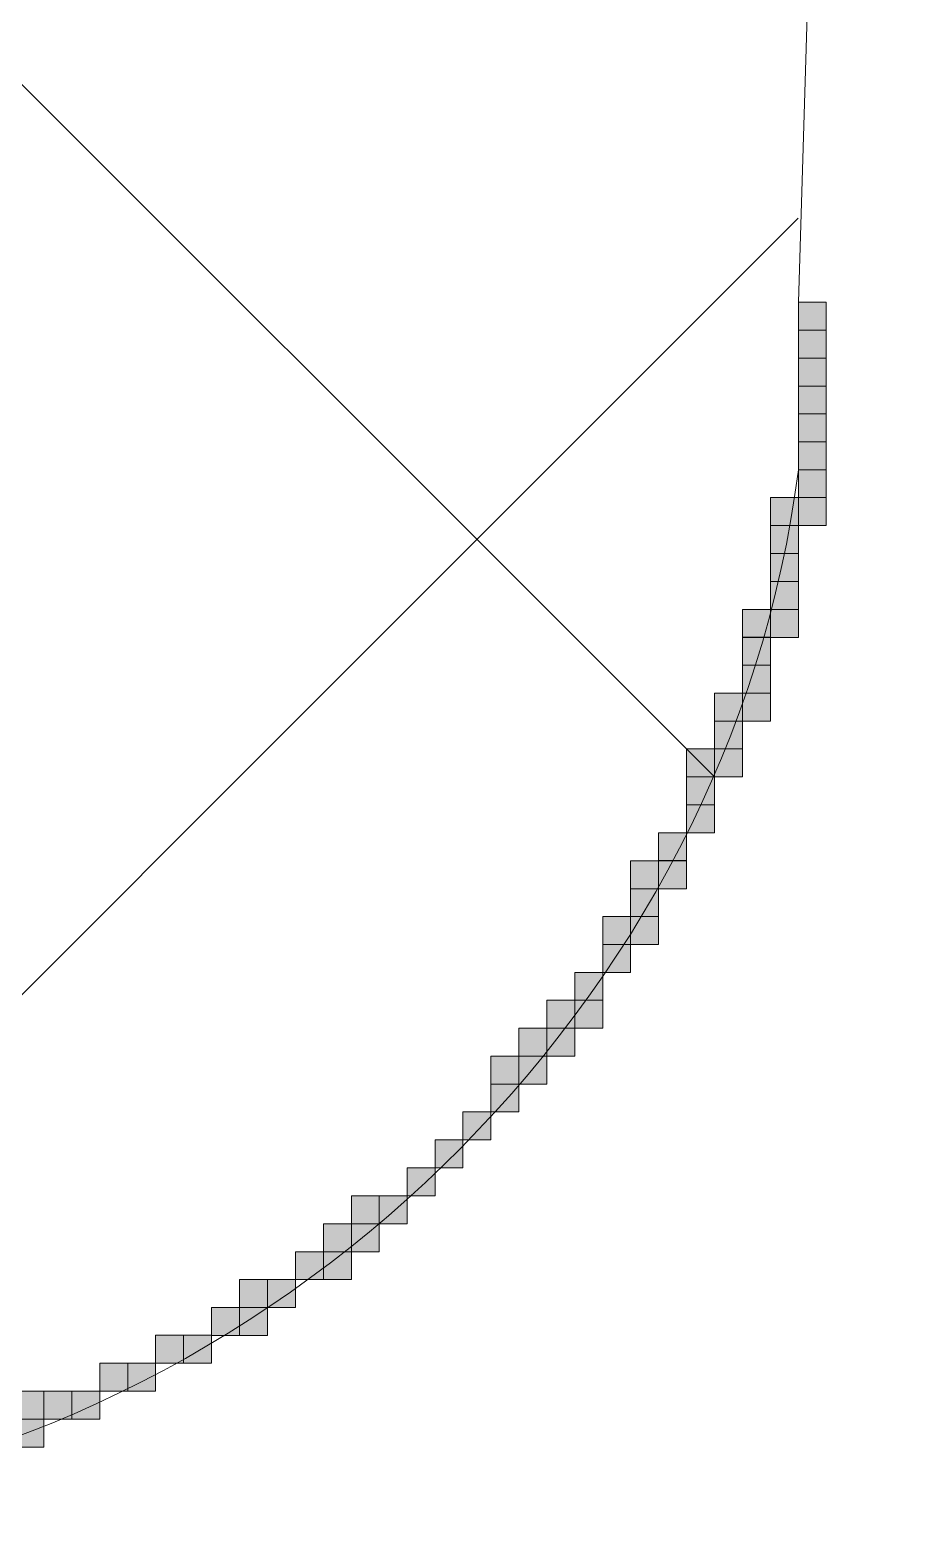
# Model space of a CAD drawing. Header units: inches. Extents: x 11 to 682, y 148 to 1119.
# Drawn here: x 372.51 to 374.4, y 750.84 to 754.065 of the extents above; entities that cross this region are included whole.
import ezdxf

# ---------------------------------------------------------------- set-up
doc = ezdxf.new("R2010")
doc.units = ezdxf.units.IN
doc.header["$MEASUREMENT"] = 0
doc.layers.add('图层 1', color=7, linetype='Continuous')

msp = doc.modelspace()

# ---------------------------------------------------------------- hatches: boundary and pattern name
at = {"layer": '图层 1', "true_color": 0xffffff}
h = msp.add_hatch(color=7, dxfattribs=at)
h.dxf.hatch_style = 2
h.paths.add_polyline_path([(374.1602, 753.3599), (374.2202, 753.3599), (374.2202, 753.48), (374.1602, 753.48)])
h = msp.add_hatch(color=7, dxfattribs=at)
h.dxf.hatch_style = 2
h.paths.add_polyline_path([(374.1602, 753.4199), (374.2202, 753.4199), (374.2202, 753.48), (374.1602, 753.48)])
h = msp.add_hatch(color=7, dxfattribs=at)
h.dxf.hatch_style = 2
h.paths.add_polyline_path([(374.1602, 753.4199), (374.2202, 753.4199), (374.2202, 753.48), (374.1602, 753.48)])
h = msp.add_hatch(color=7, dxfattribs=at)
h.dxf.hatch_style = 2
h.paths.add_polyline_path([(374.1602, 753.4199), (374.2202, 753.4199), (374.2202, 753.48), (374.1602, 753.48)])
h = msp.add_hatch(color=7, dxfattribs=at)
h.dxf.hatch_style = 2
h.paths.add_polyline_path([(374.1602, 753.2998), (374.2202, 753.2998), (374.2202, 753.4199), (374.1602, 753.4199)])
h = msp.add_hatch(color=7, dxfattribs=at)
h.dxf.hatch_style = 2
h.paths.add_polyline_path([(374.1602, 753.3599), (374.2202, 753.3599), (374.2202, 753.4199), (374.1602, 753.4199)])
h = msp.add_hatch(color=7, dxfattribs=at)
h.dxf.hatch_style = 2
h.paths.add_polyline_path([(374.1602, 753.3599), (374.2202, 753.3599), (374.2202, 753.4199), (374.1602, 753.4199)])
h = msp.add_hatch(color=7, dxfattribs=at)
h.dxf.hatch_style = 2
h.paths.add_polyline_path([(374.1602, 753.2402), (374.2202, 753.2402), (374.2202, 753.3599), (374.1602, 753.3599)])
h = msp.add_hatch(color=7, dxfattribs=at)
h.dxf.hatch_style = 2
h.paths.add_polyline_path([(374.1602, 753.2998), (374.2202, 753.2998), (374.2202, 753.3599), (374.1602, 753.3599)])
h = msp.add_hatch(color=7, dxfattribs=at)
h.dxf.hatch_style = 2
h.paths.add_polyline_path([(374.1602, 753.2998), (374.2202, 753.2998), (374.2202, 753.3599), (374.1602, 753.3599)])
h = msp.add_hatch(color=7, dxfattribs=at)
h.dxf.hatch_style = 2
h.paths.add_polyline_path([(374.1602, 753.1802), (374.2202, 753.1802), (374.2202, 753.2998), (374.1602, 753.2998)])
h = msp.add_hatch(color=7, dxfattribs=at)
h.dxf.hatch_style = 2
h.paths.add_polyline_path([(374.1602, 753.2402), (374.2202, 753.2402), (374.2202, 753.2998), (374.1602, 753.2998)])
h = msp.add_hatch(color=7, dxfattribs=at)
h.dxf.hatch_style = 2
h.paths.add_polyline_path([(374.1602, 753.2402), (374.2202, 753.2402), (374.2202, 753.2998), (374.1602, 753.2998)])
h = msp.add_hatch(color=7, dxfattribs=at)
h.dxf.hatch_style = 2
h.paths.add_polyline_path([(374.1602, 753.1201), (374.2202, 753.1201), (374.2202, 753.2402), (374.1602, 753.2402)])
h = msp.add_hatch(color=7, dxfattribs=at)
h.dxf.hatch_style = 2
h.paths.add_polyline_path([(374.1602, 753.1802), (374.2202, 753.1802), (374.2202, 753.2402), (374.1602, 753.2402)])
h = msp.add_hatch(color=7, dxfattribs=at)
h.dxf.hatch_style = 2
h.paths.add_polyline_path([(374.1602, 753.1802), (374.2202, 753.1802), (374.2202, 753.2402), (374.1602, 753.2402)])
h = msp.add_hatch(color=7, dxfattribs=at)
h.dxf.hatch_style = 2
h.paths.add_polyline_path([(374.1602, 753.0601), (374.2202, 753.0601), (374.2202, 753.1802), (374.1602, 753.1802)])
h = msp.add_hatch(color=7, dxfattribs=at)
h.dxf.hatch_style = 2
h.paths.add_polyline_path([(374.1602, 753.1201), (374.2202, 753.1201), (374.2202, 753.1802), (374.1602, 753.1802)])
h = msp.add_hatch(color=7, dxfattribs=at)
h.dxf.hatch_style = 2
h.paths.add_polyline_path([(374.1602, 753.1201), (374.2202, 753.1201), (374.2202, 753.1802), (374.1602, 753.1802)])
h = msp.add_hatch(color=7, dxfattribs=at)
h.dxf.hatch_style = 2
h.paths.add_polyline_path([(374.1602, 753), (374.2202, 753), (374.2202, 753.1201), (374.1602, 753.1201)])
h = msp.add_hatch(color=7, dxfattribs=at)
h.dxf.hatch_style = 2
h.paths.add_polyline_path([(374.1602, 753.0601), (374.2202, 753.0601), (374.2202, 753.1201), (374.1602, 753.1201)])
h = msp.add_hatch(color=7, dxfattribs=at)
h.dxf.hatch_style = 2
h.paths.add_polyline_path([(374.1602, 753.0601), (374.2202, 753.0601), (374.2202, 753.1201), (374.1602, 753.1201)])
h = msp.add_hatch(color=7, dxfattribs=at)
h.dxf.hatch_style = 2
h.paths.add_polyline_path([(374.1001, 752.9399), (374.1602, 752.9399), (374.1602, 753.0601), (374.1001, 753.0601)])
h = msp.add_hatch(color=7, dxfattribs=at)
h.dxf.hatch_style = 2
h.paths.add_polyline_path([(374.1001, 753), (374.2202, 753), (374.2202, 753.0601), (374.1001, 753.0601)])
h = msp.add_hatch(color=7, dxfattribs=at)
h.dxf.hatch_style = 2
h.paths.add_polyline_path([(374.1001, 752.8799), (374.1602, 752.8799), (374.1602, 753), (374.1001, 753)])
h = msp.add_hatch(color=7, dxfattribs=at)
h.dxf.hatch_style = 2
h.paths.add_polyline_path([(374.1001, 752.9399), (374.1602, 752.9399), (374.1602, 753), (374.1001, 753)])
h = msp.add_hatch(color=7, dxfattribs=at)
h.dxf.hatch_style = 2
h.paths.add_polyline_path([(374.1001, 752.9399), (374.1602, 752.9399), (374.1602, 753), (374.1001, 753)])
h = msp.add_hatch(color=7, dxfattribs=at)
h.dxf.hatch_style = 2
h.paths.add_polyline_path([(374.1001, 752.8198), (374.1602, 752.8198), (374.1602, 752.9399), (374.1001, 752.9399)])
h = msp.add_hatch(color=7, dxfattribs=at)
h.dxf.hatch_style = 2
h.paths.add_polyline_path([(374.1001, 752.8799), (374.1602, 752.8799), (374.1602, 752.9399), (374.1001, 752.9399)])
h = msp.add_hatch(color=7, dxfattribs=at)
h.dxf.hatch_style = 2
h.paths.add_polyline_path([(374.1001, 752.8799), (374.1602, 752.8799), (374.1602, 752.9399), (374.1001, 752.9399)])
h = msp.add_hatch(color=7, dxfattribs=at)
h.dxf.hatch_style = 2
h.paths.add_polyline_path([(374.1001, 752.7598), (374.1602, 752.7598), (374.1602, 752.8799), (374.1001, 752.8799)])
h = msp.add_hatch(color=7, dxfattribs=at)
h.dxf.hatch_style = 2
h.paths.add_polyline_path([(374.1001, 752.8198), (374.1602, 752.8198), (374.1602, 752.8799), (374.1001, 752.8799)])
h = msp.add_hatch(color=7, dxfattribs=at)
h.dxf.hatch_style = 2
h.paths.add_polyline_path([(374.1001, 752.8198), (374.1602, 752.8198), (374.1602, 752.8799), (374.1001, 752.8799)])
h = msp.add_hatch(color=7, dxfattribs=at)
h.dxf.hatch_style = 2
h.paths.add_polyline_path([(374.04, 752.7002), (374.1001, 752.7002), (374.1001, 752.8198), (374.04, 752.8198)])
h = msp.add_hatch(color=7, dxfattribs=at)
h.dxf.hatch_style = 2
h.paths.add_polyline_path([(374.04, 752.7598), (374.1602, 752.7598), (374.1602, 752.8198), (374.04, 752.8198)])
h = msp.add_hatch(color=7, dxfattribs=at)
h.dxf.hatch_style = 2
h.paths.add_polyline_path([(374.04, 752.6401), (374.1001, 752.6401), (374.1001, 752.7603), (374.04, 752.7603)])
h = msp.add_hatch(color=7, dxfattribs=at)
h.dxf.hatch_style = 2
h.paths.add_polyline_path([(374.04, 752.7002), (374.1001, 752.7002), (374.1001, 752.7603), (374.04, 752.7603)])
h = msp.add_hatch(color=7, dxfattribs=at)
h.dxf.hatch_style = 2
h.paths.add_polyline_path([(374.04, 752.7002), (374.1001, 752.7002), (374.1001, 752.7603), (374.04, 752.7603)])
h = msp.add_hatch(color=7, dxfattribs=at)
h.dxf.hatch_style = 2
h.paths.add_polyline_path([(374.04, 752.5801), (374.1001, 752.5801), (374.1001, 752.7002), (374.04, 752.7002)])
h = msp.add_hatch(color=7, dxfattribs=at)
h.dxf.hatch_style = 2
h.paths.add_polyline_path([(374.04, 752.6401), (374.1001, 752.6401), (374.1001, 752.7002), (374.04, 752.7002)])
h = msp.add_hatch(color=7, dxfattribs=at)
h.dxf.hatch_style = 2
h.paths.add_polyline_path([(374.04, 752.6401), (374.1001, 752.6401), (374.1001, 752.7002), (374.04, 752.7002)])
h = msp.add_hatch(color=7, dxfattribs=at)
h.dxf.hatch_style = 2
h.paths.add_polyline_path([(373.98, 752.52), (374.04, 752.52), (374.04, 752.6401), (373.98, 752.6401)])
h = msp.add_hatch(color=7, dxfattribs=at)
h.dxf.hatch_style = 2
h.paths.add_polyline_path([(373.98, 752.5801), (374.1001, 752.5801), (374.1001, 752.6401), (373.98, 752.6401)])
h = msp.add_hatch(color=7, dxfattribs=at)
h.dxf.hatch_style = 2
h.paths.add_polyline_path([(373.98, 752.46), (374.04, 752.46), (374.04, 752.5801), (373.98, 752.5801)])
h = msp.add_hatch(color=7, dxfattribs=at)
h.dxf.hatch_style = 2
h.paths.add_polyline_path([(373.98, 752.52), (374.04, 752.52), (374.04, 752.5801), (373.98, 752.5801)])
h = msp.add_hatch(color=7, dxfattribs=at)
h.dxf.hatch_style = 2
h.paths.add_polyline_path([(373.98, 752.52), (374.04, 752.52), (374.04, 752.5801), (373.98, 752.5801)])
h = msp.add_hatch(color=7, dxfattribs=at)
h.dxf.hatch_style = 2
h.paths.add_polyline_path([(373.9199, 752.3999), (373.98, 752.3999), (373.98, 752.52), (373.9199, 752.52)])
h = msp.add_hatch(color=7, dxfattribs=at)
h.dxf.hatch_style = 2
h.paths.add_polyline_path([(373.98, 752.46), (374.04, 752.46), (374.04, 752.52), (373.98, 752.52)])
h = msp.add_hatch(color=7, dxfattribs=at)
h.dxf.hatch_style = 2
h.paths.add_polyline_path([(373.98, 752.46), (374.04, 752.46), (374.04, 752.52), (373.98, 752.52)])
h = msp.add_hatch(color=7, dxfattribs=at)
h.dxf.hatch_style = 2
h.paths.add_polyline_path([(373.9199, 752.3398), (373.98, 752.3398), (373.98, 752.46), (373.9199, 752.46)])
h = msp.add_hatch(color=7, dxfattribs=at)
h.dxf.hatch_style = 2
h.paths.add_polyline_path([(373.9199, 752.3999), (373.98, 752.3999), (373.98, 752.46), (373.9199, 752.46)])
h = msp.add_hatch(color=7, dxfattribs=at)
h.dxf.hatch_style = 2
h.paths.add_polyline_path([(373.9199, 752.3999), (373.98, 752.3999), (373.98, 752.46), (373.9199, 752.46)])
h = msp.add_hatch(color=7, dxfattribs=at)
h.dxf.hatch_style = 2
h.paths.add_polyline_path([(373.9199, 752.3398), (373.98, 752.3398), (373.98, 752.3999), (373.9199, 752.3999)])
h = msp.add_hatch(color=7, dxfattribs=at)
h.dxf.hatch_style = 2
h.paths.add_polyline_path([(373.9199, 752.3398), (373.98, 752.3398), (373.98, 752.3999), (373.9199, 752.3999)])
h = msp.add_hatch(color=7, dxfattribs=at)
h.dxf.hatch_style = 2
h.paths.add_polyline_path([(373.9199, 752.3398), (373.98, 752.3398), (373.98, 752.3999), (373.9199, 752.3999)])
h = msp.add_hatch(color=7, dxfattribs=at)
h.dxf.hatch_style = 2
h.paths.add_polyline_path([(373.8599, 752.2197), (373.9199, 752.2197), (373.9199, 752.3398), (373.8599, 752.3398)])
h = msp.add_hatch(color=7, dxfattribs=at)
h.dxf.hatch_style = 2
h.paths.add_polyline_path([(373.8599, 752.2803), (373.9199, 752.2803), (373.9199, 752.3398), (373.8599, 752.3398)])
h = msp.add_hatch(color=7, dxfattribs=at)
h.dxf.hatch_style = 2
h.paths.add_polyline_path([(373.8599, 752.2803), (373.9199, 752.2803), (373.9199, 752.3398), (373.8599, 752.3398)])
h = msp.add_hatch(color=7, dxfattribs=at)
h.dxf.hatch_style = 2
h.paths.add_polyline_path([(373.8599, 752.2803), (373.9199, 752.2803), (373.9199, 752.3398), (373.8599, 752.3398)])
h = msp.add_hatch(color=7, dxfattribs=at)
h.dxf.hatch_style = 2
h.paths.add_polyline_path([(373.7998, 752.1602), (373.8599, 752.1602), (373.8599, 752.2798), (373.7998, 752.2798)])
h = msp.add_hatch(color=7, dxfattribs=at)
h.dxf.hatch_style = 2
h.paths.add_polyline_path([(373.8599, 752.2197), (373.9199, 752.2197), (373.9199, 752.2798), (373.8599, 752.2798)])
h = msp.add_hatch(color=7, dxfattribs=at)
h.dxf.hatch_style = 2
h.paths.add_polyline_path([(373.8599, 752.2197), (373.9199, 752.2197), (373.9199, 752.2798), (373.8599, 752.2798)])
h = msp.add_hatch(color=7, dxfattribs=at)
h.dxf.hatch_style = 2
h.paths.add_polyline_path([(373.7998, 752.1602), (373.8599, 752.1602), (373.8599, 752.2197), (373.7998, 752.2197)])
h = msp.add_hatch(color=7, dxfattribs=at)
h.dxf.hatch_style = 2
h.paths.add_polyline_path([(373.7998, 752.1602), (373.8599, 752.1602), (373.8599, 752.2197), (373.7998, 752.2197)])
h = msp.add_hatch(color=7, dxfattribs=at)
h.dxf.hatch_style = 2
h.paths.add_polyline_path([(373.7998, 752.1602), (373.8599, 752.1602), (373.8599, 752.2197), (373.7998, 752.2197)])
h = msp.add_hatch(color=7, dxfattribs=at)
h.dxf.hatch_style = 2
h.paths.add_polyline_path([(373.7998, 752.1602), (373.8599, 752.1602), (373.8599, 752.2197), (373.7998, 752.2197)])
h = msp.add_hatch(color=7, dxfattribs=at)
h.dxf.hatch_style = 2
h.paths.add_polyline_path([(373.7402, 752.04), (373.7998, 752.04), (373.7998, 752.1602), (373.7402, 752.1602)])
h = msp.add_hatch(color=7, dxfattribs=at)
h.dxf.hatch_style = 2
h.paths.add_polyline_path([(373.7402, 752.1001), (373.7998, 752.1001), (373.7998, 752.1602), (373.7402, 752.1602)])
h = msp.add_hatch(color=7, dxfattribs=at)
h.dxf.hatch_style = 2
h.paths.add_polyline_path([(373.7402, 752.1001), (373.8599, 752.1001), (373.8599, 752.1602), (373.7402, 752.1602)])
h = msp.add_hatch(color=7, dxfattribs=at)
h.dxf.hatch_style = 2
h.paths.add_polyline_path([(373.7402, 752.04), (373.7998, 752.04), (373.7998, 752.1001), (373.7402, 752.1001)])
h = msp.add_hatch(color=7, dxfattribs=at)
h.dxf.hatch_style = 2
h.paths.add_polyline_path([(373.7402, 752.04), (373.7998, 752.04), (373.7998, 752.1001), (373.7402, 752.1001)])
h = msp.add_hatch(color=7, dxfattribs=at)
h.dxf.hatch_style = 2
h.paths.add_polyline_path([(373.7402, 752.04), (373.7998, 752.04), (373.7998, 752.1001), (373.7402, 752.1001)])
h = msp.add_hatch(color=7, dxfattribs=at)
h.dxf.hatch_style = 2
h.paths.add_polyline_path([(373.6802, 751.98), (373.7402, 751.98), (373.7402, 752.04), (373.6802, 752.04)])
h = msp.add_hatch(color=7, dxfattribs=at)
h.dxf.hatch_style = 2
h.paths.add_polyline_path([(373.6802, 751.98), (373.7402, 751.98), (373.7402, 752.04), (373.6802, 752.04)])
h = msp.add_hatch(color=7, dxfattribs=at)
h.dxf.hatch_style = 2
h.paths.add_polyline_path([(373.6802, 751.98), (373.7402, 751.98), (373.7402, 752.04), (373.6802, 752.04)])
h = msp.add_hatch(color=7, dxfattribs=at)
h.dxf.hatch_style = 2
h.paths.add_polyline_path([(373.6802, 751.98), (373.7402, 751.98), (373.7402, 752.04), (373.6802, 752.04)])
h = msp.add_hatch(color=7, dxfattribs=at)
h.dxf.hatch_style = 2
h.paths.add_polyline_path([(373.6802, 751.98), (373.7402, 751.98), (373.7402, 752.04), (373.6802, 752.04)])
h = msp.add_hatch(color=7, dxfattribs=at)
h.dxf.hatch_style = 2
h.paths.add_polyline_path([(373.6201, 751.8599), (373.6802, 751.8599), (373.6802, 751.98), (373.6201, 751.98)])
h = msp.add_hatch(color=7, dxfattribs=at)
h.dxf.hatch_style = 2
h.paths.add_polyline_path([(373.6201, 751.9199), (373.6802, 751.9199), (373.6802, 751.98), (373.6201, 751.98)])
h = msp.add_hatch(color=7, dxfattribs=at)
h.dxf.hatch_style = 2
h.paths.add_polyline_path([(373.6201, 751.9199), (373.7402, 751.9199), (373.7402, 751.98), (373.6201, 751.98)])
h = msp.add_hatch(color=7, dxfattribs=at)
h.dxf.hatch_style = 2
h.paths.add_polyline_path([(373.5601, 751.7998), (373.6201, 751.7998), (373.6201, 751.9199), (373.5601, 751.9199)])
h = msp.add_hatch(color=7, dxfattribs=at)
h.dxf.hatch_style = 2
h.paths.add_polyline_path([(373.5601, 751.8599), (373.6802, 751.8599), (373.6802, 751.9199), (373.5601, 751.9199)])
h = msp.add_hatch(color=7, dxfattribs=at)
h.dxf.hatch_style = 2
h.paths.add_polyline_path([(373.6201, 751.8599), (373.6802, 751.8599), (373.6802, 751.9199), (373.6201, 751.9199)])
h = msp.add_hatch(color=7, dxfattribs=at)
h.dxf.hatch_style = 2
h.paths.add_polyline_path([(373.5, 751.7402), (373.5601, 751.7402), (373.5601, 751.8599), (373.5, 751.8599)])
h = msp.add_hatch(color=7, dxfattribs=at)
h.dxf.hatch_style = 2
h.paths.add_polyline_path([(373.5601, 751.7998), (373.6201, 751.7998), (373.6201, 751.8599), (373.5601, 751.8599)])
h = msp.add_hatch(color=7, dxfattribs=at)
h.dxf.hatch_style = 2
h.paths.add_polyline_path([(373.5601, 751.7998), (373.6201, 751.7998), (373.6201, 751.8599), (373.5601, 751.8599)])
h = msp.add_hatch(color=7, dxfattribs=at)
h.dxf.hatch_style = 2
h.paths.add_polyline_path([(373.5, 751.7402), (373.5601, 751.7402), (373.5601, 751.7998), (373.5, 751.7998)])
h = msp.add_hatch(color=7, dxfattribs=at)
h.dxf.hatch_style = 2
h.paths.add_polyline_path([(373.5, 751.7402), (373.5601, 751.7402), (373.5601, 751.7998), (373.5, 751.7998)])
h = msp.add_hatch(color=7, dxfattribs=at)
h.dxf.hatch_style = 2
h.paths.add_polyline_path([(373.5, 751.7402), (373.5601, 751.7402), (373.5601, 751.7998), (373.5, 751.7998)])
h = msp.add_hatch(color=7, dxfattribs=at)
h.dxf.hatch_style = 2
h.paths.add_polyline_path([(373.5, 751.7402), (373.5601, 751.7402), (373.5601, 751.7998), (373.5, 751.7998)])
h = msp.add_hatch(color=7, dxfattribs=at)
h.dxf.hatch_style = 2
h.paths.add_polyline_path([(373.4399, 751.6802), (373.5, 751.6802), (373.5, 751.7402), (373.4399, 751.7402)])
h = msp.add_hatch(color=7, dxfattribs=at)
h.dxf.hatch_style = 2
h.paths.add_polyline_path([(373.4399, 751.6802), (373.5, 751.6802), (373.5, 751.7402), (373.4399, 751.7402)])
h = msp.add_hatch(color=7, dxfattribs=at)
h.dxf.hatch_style = 2
h.paths.add_polyline_path([(373.4399, 751.6802), (373.5, 751.6802), (373.5, 751.7402), (373.4399, 751.7402)])
h = msp.add_hatch(color=7, dxfattribs=at)
h.dxf.hatch_style = 2
h.paths.add_polyline_path([(373.4399, 751.6802), (373.5, 751.6802), (373.5, 751.7402), (373.4399, 751.7402)])
h = msp.add_hatch(color=7, dxfattribs=at)
h.dxf.hatch_style = 2
h.paths.add_polyline_path([(373.4399, 751.6802), (373.5, 751.6802), (373.5, 751.7402), (373.4399, 751.7402)])
h = msp.add_hatch(color=7, dxfattribs=at)
h.dxf.hatch_style = 2
h.paths.add_polyline_path([(373.3799, 751.6201), (373.4399, 751.6201), (373.4399, 751.6802), (373.3799, 751.6802)])
h = msp.add_hatch(color=7, dxfattribs=at)
h.dxf.hatch_style = 2
h.paths.add_polyline_path([(373.3799, 751.6201), (373.4399, 751.6201), (373.4399, 751.6802), (373.3799, 751.6802)])
h = msp.add_hatch(color=7, dxfattribs=at)
h.dxf.hatch_style = 2
h.paths.add_polyline_path([(373.3799, 751.6201), (373.4399, 751.6201), (373.4399, 751.6802), (373.3799, 751.6802)])
h = msp.add_hatch(color=7, dxfattribs=at)
h.dxf.hatch_style = 2
h.paths.add_polyline_path([(373.3799, 751.6201), (373.4399, 751.6201), (373.4399, 751.6802), (373.3799, 751.6802)])
h = msp.add_hatch(color=7, dxfattribs=at)
h.dxf.hatch_style = 2
h.paths.add_polyline_path([(373.3799, 751.6201), (373.4399, 751.6201), (373.4399, 751.6802), (373.3799, 751.6802)])
h = msp.add_hatch(color=7, dxfattribs=at)
h.dxf.hatch_style = 2
h.paths.add_polyline_path([(373.3198, 751.5601), (373.3799, 751.5601), (373.3799, 751.6201), (373.3198, 751.6201)])
h = msp.add_hatch(color=7, dxfattribs=at)
h.dxf.hatch_style = 2
h.paths.add_polyline_path([(373.3198, 751.5601), (373.3799, 751.5601), (373.3799, 751.6201), (373.3198, 751.6201)])
h = msp.add_hatch(color=7, dxfattribs=at)
h.dxf.hatch_style = 2
h.paths.add_polyline_path([(373.3198, 751.5601), (373.3799, 751.5601), (373.3799, 751.6201), (373.3198, 751.6201)])
h = msp.add_hatch(color=7, dxfattribs=at)
h.dxf.hatch_style = 2
h.paths.add_polyline_path([(373.3198, 751.5601), (373.3799, 751.5601), (373.3799, 751.6201), (373.3198, 751.6201)])
h = msp.add_hatch(color=7, dxfattribs=at)
h.dxf.hatch_style = 2
h.paths.add_polyline_path([(373.3198, 751.5601), (373.3799, 751.5601), (373.3799, 751.6201), (373.3198, 751.6201)])
h = msp.add_hatch(color=7, dxfattribs=at)
h.dxf.hatch_style = 2
h.paths.add_polyline_path([(373.2002, 751.4399), (373.2598, 751.4399), (373.2598, 751.5601), (373.2002, 751.5601)])
h = msp.add_hatch(color=7, dxfattribs=at)
h.dxf.hatch_style = 2
h.paths.add_polyline_path([(373.2002, 751.5), (373.3198, 751.5), (373.3198, 751.5601), (373.2002, 751.5601)])
h = msp.add_hatch(color=7, dxfattribs=at)
h.dxf.hatch_style = 2
h.paths.add_polyline_path([(373.2598, 751.5), (373.3198, 751.5), (373.3198, 751.5601), (373.2598, 751.5601)])
h = msp.add_hatch(color=7, dxfattribs=at)
h.dxf.hatch_style = 2
h.paths.add_polyline_path([(373.2598, 751.5), (373.3198, 751.5), (373.3198, 751.5601), (373.2598, 751.5601)])
h = msp.add_hatch(color=7, dxfattribs=at)
h.dxf.hatch_style = 2
h.paths.add_polyline_path([(373.2598, 751.5), (373.3198, 751.5), (373.3198, 751.5601), (373.2598, 751.5601)])
h = msp.add_hatch(color=7, dxfattribs=at)
h.dxf.hatch_style = 2
h.paths.add_polyline_path([(373.1401, 751.4399), (373.2002, 751.4399), (373.2002, 751.5), (373.1401, 751.5)])
h = msp.add_hatch(color=7, dxfattribs=at)
h.dxf.hatch_style = 2
h.paths.add_polyline_path([(373.1401, 751.4399), (373.2002, 751.4399), (373.2002, 751.5), (373.1401, 751.5)])
h = msp.add_hatch(color=7, dxfattribs=at)
h.dxf.hatch_style = 2
h.paths.add_polyline_path([(373.1401, 751.4399), (373.2598, 751.4399), (373.2598, 751.5), (373.1401, 751.5)])
h = msp.add_hatch(color=7, dxfattribs=at)
h.dxf.hatch_style = 2
h.paths.add_polyline_path([(373.2002, 751.4399), (373.2598, 751.4399), (373.2598, 751.5), (373.2002, 751.5)])
h = msp.add_hatch(color=7, dxfattribs=at)
h.dxf.hatch_style = 2
h.paths.add_polyline_path([(373.0801, 751.3799), (373.1401, 751.3799), (373.1401, 751.4399), (373.0801, 751.4399)])
h = msp.add_hatch(color=7, dxfattribs=at)
h.dxf.hatch_style = 2
h.paths.add_polyline_path([(373.0801, 751.3799), (373.1401, 751.3799), (373.1401, 751.4399), (373.0801, 751.4399)])
h = msp.add_hatch(color=7, dxfattribs=at)
h.dxf.hatch_style = 2
h.paths.add_polyline_path([(373.0801, 751.3799), (373.1401, 751.3799), (373.1401, 751.4399), (373.0801, 751.4399)])
h = msp.add_hatch(color=7, dxfattribs=at)
h.dxf.hatch_style = 2
h.paths.add_polyline_path([(373.0801, 751.3799), (373.1401, 751.3799), (373.1401, 751.4399), (373.0801, 751.4399)])
h = msp.add_hatch(color=7, dxfattribs=at)
h.dxf.hatch_style = 2
h.paths.add_polyline_path([(373.0801, 751.3799), (373.2002, 751.3799), (373.2002, 751.4399), (373.0801, 751.4399)])
h = msp.add_hatch(color=7, dxfattribs=at)
h.dxf.hatch_style = 2
h.paths.add_polyline_path([(372.96, 751.2598), (373.02, 751.2598), (373.02, 751.3799), (372.96, 751.3799)])
h = msp.add_hatch(color=7, dxfattribs=at)
h.dxf.hatch_style = 2
h.paths.add_polyline_path([(372.96, 751.3198), (373.0801, 751.3198), (373.0801, 751.3799), (372.96, 751.3799)])
h = msp.add_hatch(color=7, dxfattribs=at)
h.dxf.hatch_style = 2
h.paths.add_polyline_path([(373.02, 751.3198), (373.0801, 751.3198), (373.0801, 751.3799), (373.02, 751.3799)])
h = msp.add_hatch(color=7, dxfattribs=at)
h.dxf.hatch_style = 2
h.paths.add_polyline_path([(373.02, 751.3198), (373.0801, 751.3198), (373.0801, 751.3799), (373.02, 751.3799)])
h = msp.add_hatch(color=7, dxfattribs=at)
h.dxf.hatch_style = 2
h.paths.add_polyline_path([(373.02, 751.3198), (373.0801, 751.3198), (373.0801, 751.3799), (373.02, 751.3799)])
h = msp.add_hatch(color=7, dxfattribs=at)
h.dxf.hatch_style = 2
h.paths.add_polyline_path([(372.8999, 751.2598), (372.96, 751.2598), (372.96, 751.3198), (372.8999, 751.3198)])
h = msp.add_hatch(color=7, dxfattribs=at)
h.dxf.hatch_style = 2
h.paths.add_polyline_path([(372.8999, 751.2598), (372.96, 751.2598), (372.96, 751.3198), (372.8999, 751.3198)])
h = msp.add_hatch(color=7, dxfattribs=at)
h.dxf.hatch_style = 2
h.paths.add_polyline_path([(372.8999, 751.2598), (372.96, 751.2598), (372.96, 751.3198), (372.8999, 751.3198)])
h = msp.add_hatch(color=7, dxfattribs=at)
h.dxf.hatch_style = 2
h.paths.add_polyline_path([(372.8999, 751.2598), (372.96, 751.2598), (372.96, 751.3198), (372.8999, 751.3198)])
h = msp.add_hatch(color=7, dxfattribs=at)
h.dxf.hatch_style = 2
h.paths.add_polyline_path([(372.8999, 751.2598), (373.02, 751.2598), (373.02, 751.3198), (372.8999, 751.3198)])
h = msp.add_hatch(color=7, dxfattribs=at)
h.dxf.hatch_style = 2
h.paths.add_polyline_path([(372.7798, 751.2002), (372.8398, 751.2002), (372.8398, 751.2603), (372.7798, 751.2603)])
h = msp.add_hatch(color=7, dxfattribs=at)
h.dxf.hatch_style = 2
h.paths.add_polyline_path([(372.7798, 751.2002), (372.8398, 751.2002), (372.8398, 751.2603), (372.7798, 751.2603)])
h = msp.add_hatch(color=7, dxfattribs=at)
h.dxf.hatch_style = 2
h.paths.add_polyline_path([(372.7798, 751.2002), (372.8398, 751.2002), (372.8398, 751.2603), (372.7798, 751.2603)])
h = msp.add_hatch(color=7, dxfattribs=at)
h.dxf.hatch_style = 2
h.paths.add_polyline_path([(372.7798, 751.2002), (372.8999, 751.2002), (372.8999, 751.2603), (372.7798, 751.2603)])
h = msp.add_hatch(color=7, dxfattribs=at)
h.dxf.hatch_style = 2
h.paths.add_polyline_path([(372.8398, 751.2002), (372.8999, 751.2002), (372.8999, 751.2603), (372.8398, 751.2603)])
h = msp.add_hatch(color=7, dxfattribs=at)
h.dxf.hatch_style = 2
h.paths.add_polyline_path([(372.8398, 751.2002), (372.8999, 751.2002), (372.8999, 751.2603), (372.8398, 751.2603)])
h = msp.add_hatch(color=7, dxfattribs=at)
h.dxf.hatch_style = 2
h.paths.add_polyline_path([(372.8398, 751.2002), (372.8999, 751.2002), (372.8999, 751.2603), (372.8398, 751.2603)])
h = msp.add_hatch(color=7, dxfattribs=at)
h.dxf.hatch_style = 2
h.paths.add_polyline_path([(372.6602, 751.1401), (372.7202, 751.1401), (372.7202, 751.2002), (372.6602, 751.2002)])
h = msp.add_hatch(color=7, dxfattribs=at)
h.dxf.hatch_style = 2
h.paths.add_polyline_path([(372.6602, 751.1401), (372.7202, 751.1401), (372.7202, 751.2002), (372.6602, 751.2002)])
h = msp.add_hatch(color=7, dxfattribs=at)
h.dxf.hatch_style = 2
h.paths.add_polyline_path([(372.6602, 751.1401), (372.7202, 751.1401), (372.7202, 751.2002), (372.6602, 751.2002)])
h = msp.add_hatch(color=7, dxfattribs=at)
h.dxf.hatch_style = 2
h.paths.add_polyline_path([(372.6602, 751.1401), (372.7798, 751.1401), (372.7798, 751.2002), (372.6602, 751.2002)])
h = msp.add_hatch(color=7, dxfattribs=at)
h.dxf.hatch_style = 2
h.paths.add_polyline_path([(372.7202, 751.1401), (372.7798, 751.1401), (372.7798, 751.2002), (372.7202, 751.2002)])
h = msp.add_hatch(color=7, dxfattribs=at)
h.dxf.hatch_style = 2
h.paths.add_polyline_path([(372.7202, 751.1401), (372.7798, 751.1401), (372.7798, 751.2002), (372.7202, 751.2002)])
h = msp.add_hatch(color=7, dxfattribs=at)
h.dxf.hatch_style = 2
h.paths.add_polyline_path([(372.7202, 751.1401), (372.7798, 751.1401), (372.7798, 751.2002), (372.7202, 751.2002)])
h = msp.add_hatch(color=7, dxfattribs=at)
h.dxf.hatch_style = 2
h.paths.add_polyline_path([(372.48, 751.02), (372.54, 751.02), (372.54, 751.1401), (372.48, 751.1401)])
h = msp.add_hatch(color=7, dxfattribs=at)
h.dxf.hatch_style = 2
h.paths.add_polyline_path([(372.54, 751.0801), (372.6001, 751.0801), (372.6001, 751.1401), (372.54, 751.1401)])
h = msp.add_hatch(color=7, dxfattribs=at)
h.dxf.hatch_style = 2
h.paths.add_polyline_path([(372.54, 751.0801), (372.6001, 751.0801), (372.6001, 751.1401), (372.54, 751.1401)])
h = msp.add_hatch(color=7, dxfattribs=at)
h.dxf.hatch_style = 2
h.paths.add_polyline_path([(372.54, 751.0801), (372.6001, 751.0801), (372.6001, 751.1401), (372.54, 751.1401)])
h = msp.add_hatch(color=7, dxfattribs=at)
h.dxf.hatch_style = 2
h.paths.add_polyline_path([(372.54, 751.0801), (372.6602, 751.0801), (372.6602, 751.1401), (372.54, 751.1401)])
h = msp.add_hatch(color=7, dxfattribs=at)
h.dxf.hatch_style = 2
h.paths.add_polyline_path([(372.6001, 751.0801), (372.6602, 751.0801), (372.6602, 751.1401), (372.6001, 751.1401)])
h = msp.add_hatch(color=7, dxfattribs=at)
h.dxf.hatch_style = 2
h.paths.add_polyline_path([(372.6001, 751.0801), (372.6602, 751.0801), (372.6602, 751.1401), (372.6001, 751.1401)])
h = msp.add_hatch(color=7, dxfattribs=at)
h.dxf.hatch_style = 2
h.paths.add_polyline_path([(372.6001, 751.0801), (372.6602, 751.0801), (372.6602, 751.1401), (372.6001, 751.1401)])
h = msp.add_hatch(color=7, dxfattribs=at)
h.dxf.hatch_style = 2
h.paths.add_polyline_path([(372.4199, 751.02), (372.54, 751.02), (372.54, 751.0801), (372.4199, 751.0801)])
h = msp.add_hatch(color=7, dxfattribs=at)
h.dxf.hatch_style = 2
h.paths.add_polyline_path([(372.48, 751.02), (372.54, 751.02), (372.54, 751.0801), (372.48, 751.0801)])

# ---------------------------------------------------------------- linework, layer by layer
at = {"layer": '图层 1', "color": 7, "lineweight": 18, "true_color": 0xffffff}
for points in [[(374.1602, 753.48), (374.3999, 761.3999)], [(374.1602, 753.48), (374.3999, 761.3999)], [(368.46, 757.98), (373.98, 752.46)], [(371.3398, 750.8398), (374.1597, 753.6602)]]:
    msp.add_lwpolyline(points, dxfattribs=at)
at = {"layer": '图层 1', "lineweight": 0}
for points in [[(374.1602, 753.3599), (374.2202, 753.3599), (374.2202, 753.48), (374.1602, 753.48), (374.1602, 753.3599)], [(374.1602, 753.4199), (374.2202, 753.4199), (374.2202, 753.48), (374.1602, 753.48), (374.1602, 753.4199)], [(374.1602, 753.4199), (374.2202, 753.4199), (374.2202, 753.48), (374.1602, 753.48), (374.1602, 753.4199)], [(374.1602, 753.4199), (374.2202, 753.4199), (374.2202, 753.48), (374.1602, 753.48), (374.1602, 753.4199)], [(374.1602, 753.2998), (374.2202, 753.2998), (374.2202, 753.4199), (374.1602, 753.4199), (374.1602, 753.2998)], [(374.1602, 753.3599), (374.2202, 753.3599), (374.2202, 753.4199), (374.1602, 753.4199), (374.1602, 753.3599)], [(374.1602, 753.3599), (374.2202, 753.3599), (374.2202, 753.4199), (374.1602, 753.4199), (374.1602, 753.3599)], [(374.1602, 753.2402), (374.2202, 753.2402), (374.2202, 753.3599), (374.1602, 753.3599), (374.1602, 753.2402)], [(374.1602, 753.2998), (374.2202, 753.2998), (374.2202, 753.3599), (374.1602, 753.3599), (374.1602, 753.2998)], [(374.1602, 753.2998), (374.2202, 753.2998), (374.2202, 753.3599), (374.1602, 753.3599), (374.1602, 753.2998)], [(374.1602, 753.1802), (374.2202, 753.1802), (374.2202, 753.2998), (374.1602, 753.2998), (374.1602, 753.1802)], [(374.1602, 753.2402), (374.2202, 753.2402), (374.2202, 753.2998), (374.1602, 753.2998), (374.1602, 753.2402)], [(374.1602, 753.2402), (374.2202, 753.2402), (374.2202, 753.2998), (374.1602, 753.2998), (374.1602, 753.2402)], [(374.1602, 753.1201), (374.2202, 753.1201), (374.2202, 753.2402), (374.1602, 753.2402), (374.1602, 753.1201)], [(374.1602, 753.1802), (374.2202, 753.1802), (374.2202, 753.2402), (374.1602, 753.2402), (374.1602, 753.1802)], [(374.1602, 753.1802), (374.2202, 753.1802), (374.2202, 753.2402), (374.1602, 753.2402), (374.1602, 753.1802)], [(374.1602, 753.0601), (374.2202, 753.0601), (374.2202, 753.1802), (374.1602, 753.1802), (374.1602, 753.0601)], [(374.1602, 753.1201), (374.2202, 753.1201), (374.2202, 753.1802), (374.1602, 753.1802), (374.1602, 753.1201)], [(374.1602, 753.1201), (374.2202, 753.1201), (374.2202, 753.1802), (374.1602, 753.1802), (374.1602, 753.1201)], [(374.1602, 753), (374.2202, 753), (374.2202, 753.1201), (374.1602, 753.1201), (374.1602, 753)], [(374.1602, 753.0601), (374.2202, 753.0601), (374.2202, 753.1201), (374.1602, 753.1201), (374.1602, 753.0601)], [(374.1602, 753.0601), (374.2202, 753.0601), (374.2202, 753.1201), (374.1602, 753.1201), (374.1602, 753.0601)], [(374.1001, 752.9399), (374.1602, 752.9399), (374.1602, 753.0601), (374.1001, 753.0601), (374.1001, 752.9399)], [(374.1001, 753), (374.2202, 753), (374.2202, 753.0601), (374.1001, 753.0601), (374.1001, 753)], [(374.1001, 752.8799), (374.1602, 752.8799), (374.1602, 753), (374.1001, 753), (374.1001, 752.8799)], [(374.1001, 752.9399), (374.1602, 752.9399), (374.1602, 753), (374.1001, 753), (374.1001, 752.9399)], [(374.1001, 752.9399), (374.1602, 752.9399), (374.1602, 753), (374.1001, 753), (374.1001, 752.9399)], [(374.1001, 752.8198), (374.1602, 752.8198), (374.1602, 752.9399), (374.1001, 752.9399), (374.1001, 752.8198)], [(374.1001, 752.8799), (374.1602, 752.8799), (374.1602, 752.9399), (374.1001, 752.9399), (374.1001, 752.8799)], [(374.1001, 752.8799), (374.1602, 752.8799), (374.1602, 752.9399), (374.1001, 752.9399), (374.1001, 752.8799)], [(374.1001, 752.7598), (374.1602, 752.7598), (374.1602, 752.8799), (374.1001, 752.8799), (374.1001, 752.7598)], [(374.1001, 752.8198), (374.1602, 752.8198), (374.1602, 752.8799), (374.1001, 752.8799), (374.1001, 752.8198)], [(374.1001, 752.8198), (374.1602, 752.8198), (374.1602, 752.8799), (374.1001, 752.8799), (374.1001, 752.8198)], [(374.04, 752.7002), (374.1001, 752.7002), (374.1001, 752.8198), (374.04, 752.8198), (374.04, 752.7002)], [(374.04, 752.7598), (374.1602, 752.7598), (374.1602, 752.8198), (374.04, 752.8198), (374.04, 752.7598)], [(374.04, 752.6401), (374.1001, 752.6401), (374.1001, 752.7603), (374.04, 752.7603), (374.04, 752.6401)], [(374.04, 752.7002), (374.1001, 752.7002), (374.1001, 752.7603), (374.04, 752.7603), (374.04, 752.7002)], [(374.04, 752.7002), (374.1001, 752.7002), (374.1001, 752.7603), (374.04, 752.7603), (374.04, 752.7002)], [(374.04, 752.5801), (374.1001, 752.5801), (374.1001, 752.7002), (374.04, 752.7002), (374.04, 752.5801)], [(374.04, 752.6401), (374.1001, 752.6401), (374.1001, 752.7002), (374.04, 752.7002), (374.04, 752.6401)], [(374.04, 752.6401), (374.1001, 752.6401), (374.1001, 752.7002), (374.04, 752.7002), (374.04, 752.6401)], [(373.98, 752.52), (374.04, 752.52), (374.04, 752.6401), (373.98, 752.6401), (373.98, 752.52)], [(373.98, 752.5801), (374.1001, 752.5801), (374.1001, 752.6401), (373.98, 752.6401), (373.98, 752.5801)], [(373.98, 752.46), (374.04, 752.46), (374.04, 752.5801), (373.98, 752.5801), (373.98, 752.46)], [(373.98, 752.52), (374.04, 752.52), (374.04, 752.5801), (373.98, 752.5801), (373.98, 752.52)], [(373.98, 752.52), (374.04, 752.52), (374.04, 752.5801), (373.98, 752.5801), (373.98, 752.52)], [(373.9199, 752.3999), (373.98, 752.3999), (373.98, 752.52), (373.9199, 752.52), (373.9199, 752.3999)], [(373.98, 752.46), (374.04, 752.46), (374.04, 752.52), (373.98, 752.52), (373.98, 752.46)], [(373.98, 752.46), (374.04, 752.46), (374.04, 752.52), (373.98, 752.52), (373.98, 752.46)], [(373.9199, 752.3398), (373.98, 752.3398), (373.98, 752.46), (373.9199, 752.46), (373.9199, 752.3398)], [(373.9199, 752.3999), (373.98, 752.3999), (373.98, 752.46), (373.9199, 752.46), (373.9199, 752.3999)], [(373.9199, 752.3999), (373.98, 752.3999), (373.98, 752.46), (373.9199, 752.46), (373.9199, 752.3999)], [(373.9199, 752.3398), (373.98, 752.3398), (373.98, 752.3999), (373.9199, 752.3999), (373.9199, 752.3398)], [(373.9199, 752.3398), (373.98, 752.3398), (373.98, 752.3999), (373.9199, 752.3999), (373.9199, 752.3398)], [(373.9199, 752.3398), (373.98, 752.3398), (373.98, 752.3999), (373.9199, 752.3999), (373.9199, 752.3398)], [(373.8599, 752.2197), (373.9199, 752.2197), (373.9199, 752.3398), (373.8599, 752.3398), (373.8599, 752.2197)], [(373.8599, 752.2803), (373.9199, 752.2803), (373.9199, 752.3398), (373.8599, 752.3398), (373.8599, 752.2803)], [(373.8599, 752.2803), (373.9199, 752.2803), (373.9199, 752.3398), (373.8599, 752.3398), (373.8599, 752.2803)], [(373.8599, 752.2803), (373.9199, 752.2803), (373.9199, 752.3398), (373.8599, 752.3398), (373.8599, 752.2803)], [(373.7998, 752.1602), (373.8599, 752.1602), (373.8599, 752.2798), (373.7998, 752.2798), (373.7998, 752.1602)], [(373.8599, 752.2197), (373.9199, 752.2197), (373.9199, 752.2798), (373.8599, 752.2798), (373.8599, 752.2197)], [(373.8599, 752.2197), (373.9199, 752.2197), (373.9199, 752.2798), (373.8599, 752.2798), (373.8599, 752.2197)], [(373.7998, 752.1602), (373.8599, 752.1602), (373.8599, 752.2197), (373.7998, 752.2197), (373.7998, 752.1602)], [(373.7998, 752.1602), (373.8599, 752.1602), (373.8599, 752.2197), (373.7998, 752.2197), (373.7998, 752.1602)], [(373.7998, 752.1602), (373.8599, 752.1602), (373.8599, 752.2197), (373.7998, 752.2197), (373.7998, 752.1602)], [(373.7998, 752.1602), (373.8599, 752.1602), (373.8599, 752.2197), (373.7998, 752.2197), (373.7998, 752.1602)], [(373.7402, 752.04), (373.7998, 752.04), (373.7998, 752.1602), (373.7402, 752.1602), (373.7402, 752.04)], [(373.7402, 752.1001), (373.7998, 752.1001), (373.7998, 752.1602), (373.7402, 752.1602), (373.7402, 752.1001)], [(373.7402, 752.1001), (373.8599, 752.1001), (373.8599, 752.1602), (373.7402, 752.1602), (373.7402, 752.1001)], [(373.7402, 752.04), (373.7998, 752.04), (373.7998, 752.1001), (373.7402, 752.1001), (373.7402, 752.04)], [(373.7402, 752.04), (373.7998, 752.04), (373.7998, 752.1001), (373.7402, 752.1001), (373.7402, 752.04)], [(373.7402, 752.04), (373.7998, 752.04), (373.7998, 752.1001), (373.7402, 752.1001), (373.7402, 752.04)], [(373.6802, 751.98), (373.7402, 751.98), (373.7402, 752.04), (373.6802, 752.04), (373.6802, 751.98)], [(373.6802, 751.98), (373.7402, 751.98), (373.7402, 752.04), (373.6802, 752.04), (373.6802, 751.98)], [(373.6802, 751.98), (373.7402, 751.98), (373.7402, 752.04), (373.6802, 752.04), (373.6802, 751.98)], [(373.6802, 751.98), (373.7402, 751.98), (373.7402, 752.04), (373.6802, 752.04), (373.6802, 751.98)], [(373.6802, 751.98), (373.7402, 751.98), (373.7402, 752.04), (373.6802, 752.04), (373.6802, 751.98)], [(373.6201, 751.8599), (373.6802, 751.8599), (373.6802, 751.98), (373.6201, 751.98), (373.6201, 751.8599)], [(373.6201, 751.9199), (373.6802, 751.9199), (373.6802, 751.98), (373.6201, 751.98), (373.6201, 751.9199)], [(373.6201, 751.9199), (373.7402, 751.9199), (373.7402, 751.98), (373.6201, 751.98), (373.6201, 751.9199)], [(373.5601, 751.7998), (373.6201, 751.7998), (373.6201, 751.9199), (373.5601, 751.9199), (373.5601, 751.7998)], [(373.5601, 751.8599), (373.6802, 751.8599), (373.6802, 751.9199), (373.5601, 751.9199), (373.5601, 751.8599)], [(373.6201, 751.8599), (373.6802, 751.8599), (373.6802, 751.9199), (373.6201, 751.9199), (373.6201, 751.8599)], [(373.5, 751.7402), (373.5601, 751.7402), (373.5601, 751.8599), (373.5, 751.8599), (373.5, 751.7402)], [(373.5601, 751.7998), (373.6201, 751.7998), (373.6201, 751.8599), (373.5601, 751.8599), (373.5601, 751.7998)], [(373.5601, 751.7998), (373.6201, 751.7998), (373.6201, 751.8599), (373.5601, 751.8599), (373.5601, 751.7998)], [(373.5, 751.7402), (373.5601, 751.7402), (373.5601, 751.7998), (373.5, 751.7998), (373.5, 751.7402)], [(373.5, 751.7402), (373.5601, 751.7402), (373.5601, 751.7998), (373.5, 751.7998), (373.5, 751.7402)], [(373.5, 751.7402), (373.5601, 751.7402), (373.5601, 751.7998), (373.5, 751.7998), (373.5, 751.7402)], [(373.5, 751.7402), (373.5601, 751.7402), (373.5601, 751.7998), (373.5, 751.7998), (373.5, 751.7402)], [(373.4399, 751.6802), (373.5, 751.6802), (373.5, 751.7402), (373.4399, 751.7402), (373.4399, 751.6802)], [(373.4399, 751.6802), (373.5, 751.6802), (373.5, 751.7402), (373.4399, 751.7402), (373.4399, 751.6802)], [(373.4399, 751.6802), (373.5, 751.6802), (373.5, 751.7402), (373.4399, 751.7402), (373.4399, 751.6802)], [(373.4399, 751.6802), (373.5, 751.6802), (373.5, 751.7402), (373.4399, 751.7402), (373.4399, 751.6802)], [(373.4399, 751.6802), (373.5, 751.6802), (373.5, 751.7402), (373.4399, 751.7402), (373.4399, 751.6802)], [(373.3799, 751.6201), (373.4399, 751.6201), (373.4399, 751.6802), (373.3799, 751.6802), (373.3799, 751.6201)], [(373.3799, 751.6201), (373.4399, 751.6201), (373.4399, 751.6802), (373.3799, 751.6802), (373.3799, 751.6201)], [(373.3799, 751.6201), (373.4399, 751.6201), (373.4399, 751.6802), (373.3799, 751.6802), (373.3799, 751.6201)], [(373.3799, 751.6201), (373.4399, 751.6201), (373.4399, 751.6802), (373.3799, 751.6802), (373.3799, 751.6201)], [(373.3799, 751.6201), (373.4399, 751.6201), (373.4399, 751.6802), (373.3799, 751.6802), (373.3799, 751.6201)], [(373.3198, 751.5601), (373.3799, 751.5601), (373.3799, 751.6201), (373.3198, 751.6201), (373.3198, 751.5601)], [(373.3198, 751.5601), (373.3799, 751.5601), (373.3799, 751.6201), (373.3198, 751.6201), (373.3198, 751.5601)], [(373.3198, 751.5601), (373.3799, 751.5601), (373.3799, 751.6201), (373.3198, 751.6201), (373.3198, 751.5601)], [(373.3198, 751.5601), (373.3799, 751.5601), (373.3799, 751.6201), (373.3198, 751.6201), (373.3198, 751.5601)], [(373.3198, 751.5601), (373.3799, 751.5601), (373.3799, 751.6201), (373.3198, 751.6201), (373.3198, 751.5601)], [(373.2002, 751.4399), (373.2598, 751.4399), (373.2598, 751.5601), (373.2002, 751.5601), (373.2002, 751.4399)], [(373.2002, 751.5), (373.3198, 751.5), (373.3198, 751.5601), (373.2002, 751.5601), (373.2002, 751.5)], [(373.2598, 751.5), (373.3198, 751.5), (373.3198, 751.5601), (373.2598, 751.5601), (373.2598, 751.5)], [(373.2598, 751.5), (373.3198, 751.5), (373.3198, 751.5601), (373.2598, 751.5601), (373.2598, 751.5)], [(373.2598, 751.5), (373.3198, 751.5), (373.3198, 751.5601), (373.2598, 751.5601), (373.2598, 751.5)], [(373.1401, 751.4399), (373.2002, 751.4399), (373.2002, 751.5), (373.1401, 751.5), (373.1401, 751.4399)], [(373.1401, 751.4399), (373.2002, 751.4399), (373.2002, 751.5), (373.1401, 751.5), (373.1401, 751.4399)], [(373.1401, 751.4399), (373.2598, 751.4399), (373.2598, 751.5), (373.1401, 751.5), (373.1401, 751.4399)], [(373.2002, 751.4399), (373.2598, 751.4399), (373.2598, 751.5), (373.2002, 751.5), (373.2002, 751.4399)], [(373.0801, 751.3799), (373.1401, 751.3799), (373.1401, 751.4399), (373.0801, 751.4399), (373.0801, 751.3799)], [(373.0801, 751.3799), (373.1401, 751.3799), (373.1401, 751.4399), (373.0801, 751.4399), (373.0801, 751.3799)], [(373.0801, 751.3799), (373.1401, 751.3799), (373.1401, 751.4399), (373.0801, 751.4399), (373.0801, 751.3799)], [(373.0801, 751.3799), (373.1401, 751.3799), (373.1401, 751.4399), (373.0801, 751.4399), (373.0801, 751.3799)], [(373.0801, 751.3799), (373.2002, 751.3799), (373.2002, 751.4399), (373.0801, 751.4399), (373.0801, 751.3799)], [(372.96, 751.2598), (373.02, 751.2598), (373.02, 751.3799), (372.96, 751.3799), (372.96, 751.2598)], [(372.96, 751.3198), (373.0801, 751.3198), (373.0801, 751.3799), (372.96, 751.3799), (372.96, 751.3198)], [(373.02, 751.3198), (373.0801, 751.3198), (373.0801, 751.3799), (373.02, 751.3799), (373.02, 751.3198)], [(373.02, 751.3198), (373.0801, 751.3198), (373.0801, 751.3799), (373.02, 751.3799), (373.02, 751.3198)], [(373.02, 751.3198), (373.0801, 751.3198), (373.0801, 751.3799), (373.02, 751.3799), (373.02, 751.3198)], [(372.8999, 751.2598), (372.96, 751.2598), (372.96, 751.3198), (372.8999, 751.3198), (372.8999, 751.2598)], [(372.8999, 751.2598), (372.96, 751.2598), (372.96, 751.3198), (372.8999, 751.3198), (372.8999, 751.2598)], [(372.8999, 751.2598), (372.96, 751.2598), (372.96, 751.3198), (372.8999, 751.3198), (372.8999, 751.2598)], [(372.8999, 751.2598), (372.96, 751.2598), (372.96, 751.3198), (372.8999, 751.3198), (372.8999, 751.2598)], [(372.8999, 751.2598), (373.02, 751.2598), (373.02, 751.3198), (372.8999, 751.3198), (372.8999, 751.2598)], [(372.7798, 751.2002), (372.8398, 751.2002), (372.8398, 751.2603), (372.7798, 751.2603), (372.7798, 751.2002)], [(372.7798, 751.2002), (372.8398, 751.2002), (372.8398, 751.2603), (372.7798, 751.2603), (372.7798, 751.2002)], [(372.7798, 751.2002), (372.8398, 751.2002), (372.8398, 751.2603), (372.7798, 751.2603), (372.7798, 751.2002)], [(372.7798, 751.2002), (372.8999, 751.2002), (372.8999, 751.2603), (372.7798, 751.2603), (372.7798, 751.2002)], [(372.8398, 751.2002), (372.8999, 751.2002), (372.8999, 751.2603), (372.8398, 751.2603), (372.8398, 751.2002)], [(372.8398, 751.2002), (372.8999, 751.2002), (372.8999, 751.2603), (372.8398, 751.2603), (372.8398, 751.2002)], [(372.8398, 751.2002), (372.8999, 751.2002), (372.8999, 751.2603), (372.8398, 751.2603), (372.8398, 751.2002)], [(372.6602, 751.1401), (372.7202, 751.1401), (372.7202, 751.2002), (372.6602, 751.2002), (372.6602, 751.1401)], [(372.6602, 751.1401), (372.7202, 751.1401), (372.7202, 751.2002), (372.6602, 751.2002), (372.6602, 751.1401)], [(372.6602, 751.1401), (372.7202, 751.1401), (372.7202, 751.2002), (372.6602, 751.2002), (372.6602, 751.1401)], [(372.6602, 751.1401), (372.7798, 751.1401), (372.7798, 751.2002), (372.6602, 751.2002), (372.6602, 751.1401)], [(372.7202, 751.1401), (372.7798, 751.1401), (372.7798, 751.2002), (372.7202, 751.2002), (372.7202, 751.1401)], [(372.7202, 751.1401), (372.7798, 751.1401), (372.7798, 751.2002), (372.7202, 751.2002), (372.7202, 751.1401)], [(372.7202, 751.1401), (372.7798, 751.1401), (372.7798, 751.2002), (372.7202, 751.2002), (372.7202, 751.1401)], [(372.48, 751.02), (372.54, 751.02), (372.54, 751.1401), (372.48, 751.1401), (372.48, 751.02)], [(372.54, 751.0801), (372.6001, 751.0801), (372.6001, 751.1401), (372.54, 751.1401), (372.54, 751.0801)], [(372.54, 751.0801), (372.6001, 751.0801), (372.6001, 751.1401), (372.54, 751.1401), (372.54, 751.0801)], [(372.54, 751.0801), (372.6001, 751.0801), (372.6001, 751.1401), (372.54, 751.1401), (372.54, 751.0801)], [(372.54, 751.0801), (372.6602, 751.0801), (372.6602, 751.1401), (372.54, 751.1401), (372.54, 751.0801)], [(372.6001, 751.0801), (372.6602, 751.0801), (372.6602, 751.1401), (372.6001, 751.1401), (372.6001, 751.0801)], [(372.6001, 751.0801), (372.6602, 751.0801), (372.6602, 751.1401), (372.6001, 751.1401), (372.6001, 751.0801)], [(372.6001, 751.0801), (372.6602, 751.0801), (372.6602, 751.1401), (372.6001, 751.1401), (372.6001, 751.0801)], [(372.4199, 751.02), (372.54, 751.02), (372.54, 751.0801), (372.4199, 751.0801), (372.4199, 751.02)], [(372.48, 751.02), (372.54, 751.02), (372.54, 751.0801), (372.48, 751.0801), (372.48, 751.02)]]:
    msp.add_lwpolyline(points, dxfattribs=at)
at = {"layer": '图层 1', "color": 7, "lineweight": 18, "true_color": 0xffffff}
msp.add_open_spline([(371.52, 750.8398), (371.52, 750.8398), (371.8799, 750.8999), (371.8799, 750.8999), (373.0312, 751.02), (374.0161, 751.9746), (374.1602, 753.1201), (374.1602, 753.1201), (374.1602, 753.48), (374.1602, 753.48)], degree=3, knots=[0, 0, 0, 0, 1, 1, 1, 2, 2, 2, 3, 3, 3, 3], dxfattribs=at)

doc.saveas('drawing.dxf')
